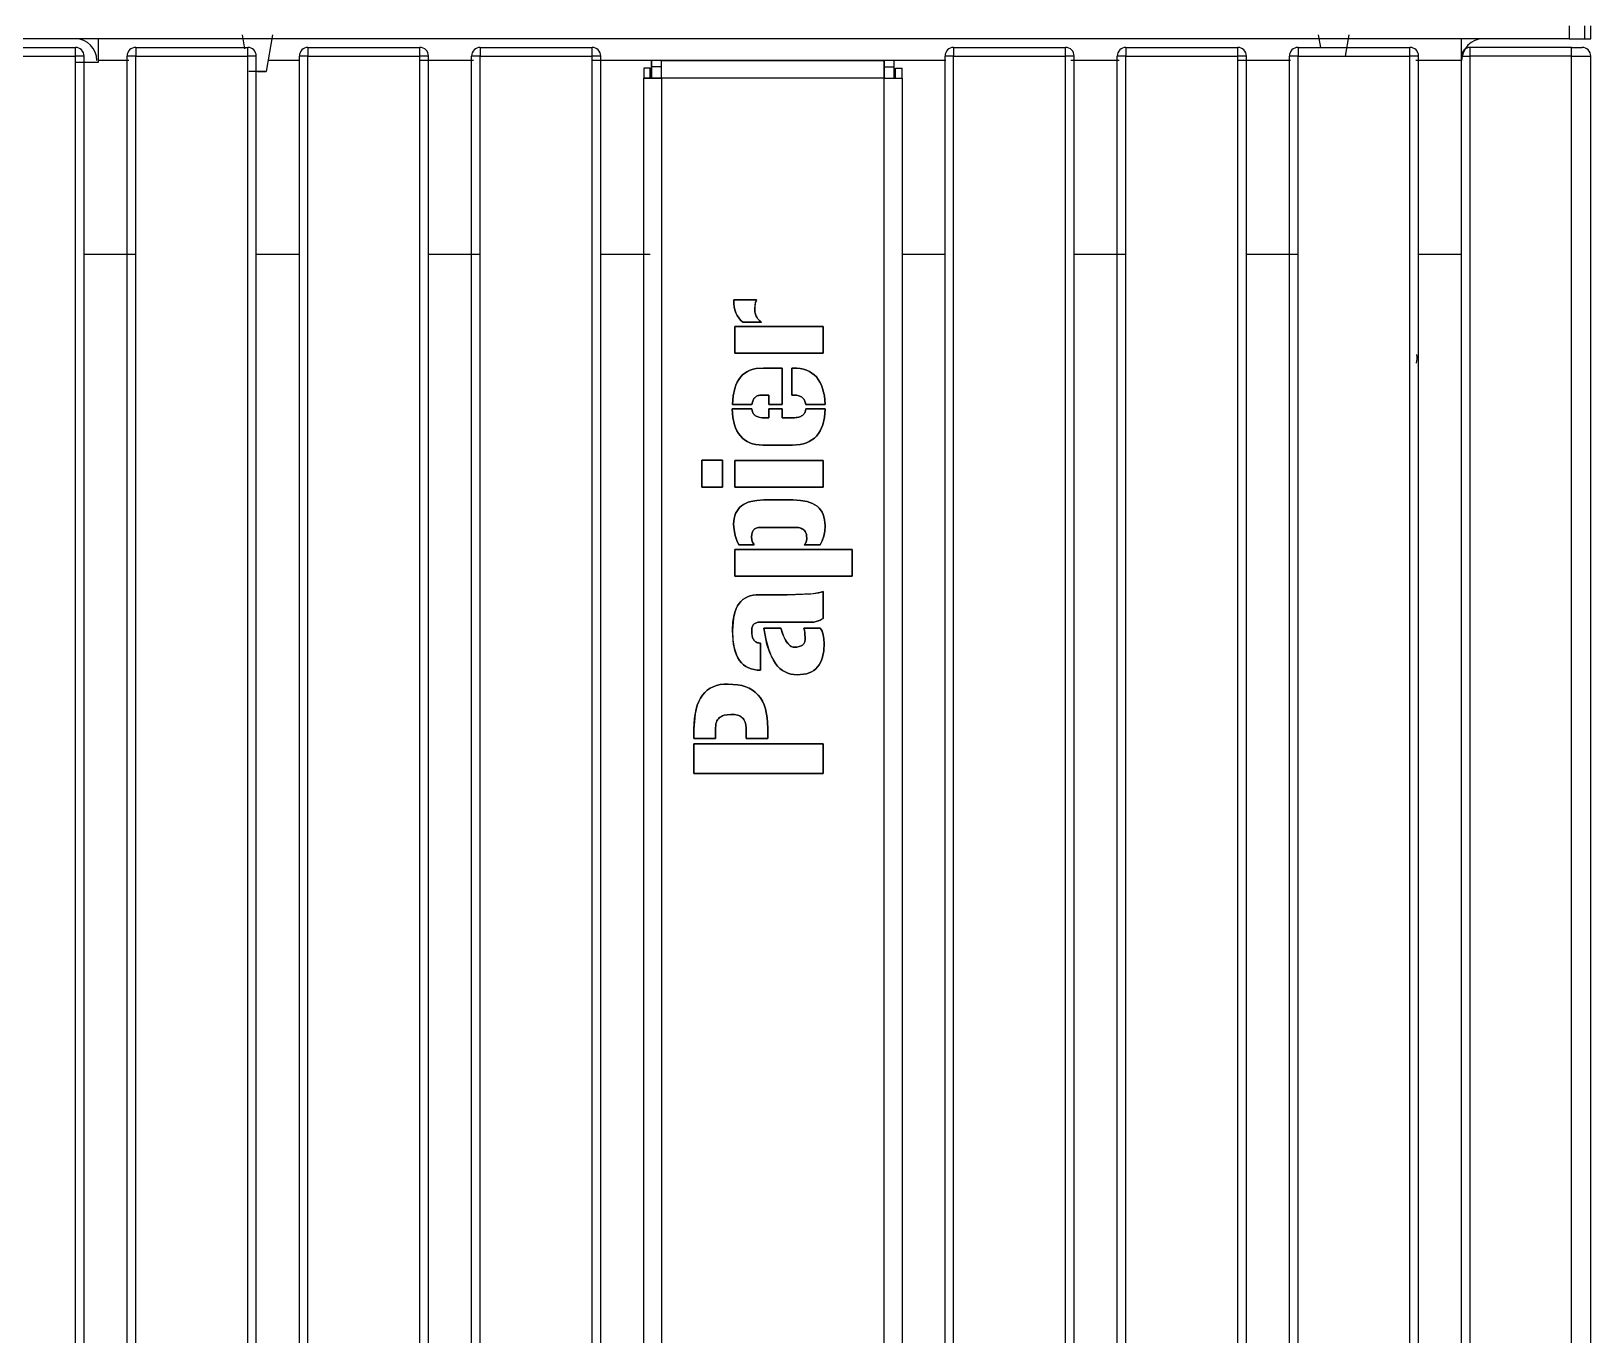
# Model space of a CAD drawing. Header units: millimetres. Extents: x 10366 to 18128, y 24546 to 29685.
# Drawn here: x 12847.2 to 13209.5, y 28149.9 to 28452.7 of the extents above; entities that cross this region are included whole.
import ezdxf

# ---------------------------------------------------------------- set-up
doc = ezdxf.new("R2010")
doc.units = ezdxf.units.MM
doc.header["$LTSCALE"] = 3
doc.layers.add('DomyÅ›lny', color=7, linetype='Continuous')

msp = doc.modelspace()

# ---------------------------------------------------------------- linework, layer by layer
at = {"layer": 'DomyÅ›lny'}
for p, q in [((13204.49, 28453.94), (13204.49, 28450.94)), ((13208.03, 28453.94), (13208.03, 28450.94)), ((13209.49, 28450.94), (13209.49, 28453.94)), ((13204.49, 28450.94), (12134.49, 28450.94)), ((12896.83, 28448.65), (12896.26, 28451.84)), ((12903.26, 28451.84), (12901.76, 28443.34)), ((13146.78, 28448.94), (13146.26, 28451.84)), ((13153.26, 28451.84), (13152.4, 28446.94)), ((12831.5, 28448.94), (12857.5, 28448.94)), ((12831.5, 28446.94), (12857.5, 28446.94)), ((12857.5, 27740.94), (12857.5, 28446.94)), ((12859.5, 27740.94), (12859.5, 28446.94)), ((12869.5, 27740.94), (12869.5, 28446.94)), ((12871.5, 28448.94), (12897.5, 28448.94)), ((12871.5, 27740.94), (12871.5, 28446.94)), ((12871.5, 28446.94), (12897.5, 28446.94)), ((12897.5, 27740.94), (12897.5, 28446.94)), ((12899.5, 27740.94), (12899.5, 28446.94)), ((12909.5, 27740.94), (12909.5, 28446.94)), ((12911.5, 28448.94), (12937.5, 28448.94)), ((12911.5, 27740.94), (12911.5, 28446.94)), ((12911.5, 28446.94), (12937.5, 28446.94)), ((12937.5, 27740.94), (12937.5, 28446.94)), ((12939.5, 27740.94), (12939.5, 28446.94)), ((12949.5, 27740.94), (12949.5, 28446.94)), ((12951.5, 28448.94), (12977.5, 28448.94)), ((12951.5, 27740.94), (12951.5, 28446.94)), ((12951.5, 28446.94), (12977.5, 28446.94)), ((12977.5, 27740.94), (12977.5, 28446.94)), ((12979.5, 27740.94), (12979.5, 28446.94)), ((13059.48, 27740.94), (13059.48, 28446.94)), ((13061.48, 28448.94), (13087.48, 28448.94)), ((13061.48, 27740.94), (13061.48, 28446.94)), ((13061.48, 28446.94), (13087.48, 28446.94)), ((13087.48, 27740.94), (13087.48, 28446.94)), ((13089.48, 27740.94), (13089.48, 28446.94)), ((13099.48, 27740.94), (13099.48, 28446.94)), ((13101.48, 28448.94), (13127.48, 28448.94)), ((13101.48, 27740.94), (13101.48, 28446.94)), ((13101.48, 28446.94), (13127.48, 28446.94)), ((13127.48, 27740.94), (13127.48, 28446.94)), ((13129.48, 27740.94), (13129.48, 28446.94)), ((13139.48, 27740.94), (13139.48, 28446.94)), ((13141.48, 28448.94), (13167.48, 28448.94)), ((13141.48, 27740.94), (13141.48, 28446.94)), ((13141.48, 28446.94), (13167.48, 28446.94)), ((13167.48, 27740.94), (13167.48, 28446.94)), ((13169.48, 27740.94), (13169.48, 28446.94)), ((13179.48, 27740.94), (13179.48, 28446.94)), ((13204.99, 28448.94), (13181.48, 28448.94)), ((13204.99, 28446.94), (13181.48, 28446.94)), ((13181.48, 27740.94), (13181.48, 28446.94)), ((13204.99, 27740.94), (13204.99, 28446.94)), ((13209.48, 27740.94), (13209.48, 28446.94)), ((12862.74, 28445.44), (12857.5, 28445.44)), ((12869.86, 28445.92), (12862.74, 28445.92)), ((12862.74, 28445.92), (12862.74, 28445.44)), ((12909.65, 28445.92), (12902.22, 28445.92)), ((12949.96, 28445.92), (12937.5, 28445.92)), ((13059.65, 28445.92), (12977.5, 28445.92)), ((12989.49, 28444.09), (12989.49, 28441.81)), ((12990.99, 28444.09), (12989.49, 28444.09)), ((12990.99, 28441.81), (12990.99, 28444.09)), ((12991.34, 28444.44), (12991.34, 28445.94)), ((12993.62, 28445.94), (12991.34, 28445.94)), ((12993.62, 28444.44), (12991.34, 28444.44)), ((12993.62, 28444.44), (12993.62, 28445.94)), ((12993.62, 28445.94), (13045.36, 28445.94)), ((13045.36, 28444.44), (13045.36, 28445.94)), ((13047.64, 28445.94), (13045.36, 28445.94)), ((13045.36, 28444.44), (13047.64, 28444.44)), ((13047.64, 28444.44), (13047.64, 28445.94)), ((13047.99, 28444.09), (13049.49, 28444.09)), ((13047.99, 28441.81), (13047.99, 28444.09)), ((13049.49, 28441.81), (13049.49, 28444.09)), ((13099.95, 28445.92), (13088.73, 28445.92)), ((13139.75, 28445.92), (13127.48, 28445.92)), ((13179.49, 28445.92), (13168.83, 28445.92)), ((12990.99, 28441.81), (12989.49, 28441.81)), ((12989.49, 27745.07), (12989.49, 28441.81)), ((12993.62, 28441.81), (12993.62, 27745.07)), ((13045.36, 28441.81), (12993.62, 28441.81)), ((13045.36, 27745.07), (13045.36, 28441.81)), ((13047.99, 28441.81), (13049.49, 28441.81)), ((13049.49, 28441.81), (13049.49, 27745.07)), ((12993.62, 28402.94), (12993.62, 28162.89)), ((12993.62, 28402.94), (12993.62, 28162.89)), ((13045.36, 28162.89), (13045.36, 28402.94)), ((13045.36, 28162.89), (13045.36, 28402.94)), ((12859.5, 28400.94), (12871.5, 28400.94)), ((12899.5, 28400.94), (12909.5, 28400.94)), ((12939.5, 28400.94), (12951.5, 28400.94)), ((12979.5, 28400.94), (12990.99, 28400.94)), ((13049.49, 28400.94), (13059.48, 28400.94)), ((13089.48, 28400.94), (13101.48, 28400.94)), ((13129.48, 28400.94), (13141.48, 28400.94)), ((13169.48, 28400.94), (13179.49, 28400.94)), ((13010.42, 28390.31), (13015.66, 28390.31)), ((13015.66, 28390.31), (13010.42, 28390.31)), ((13016.84, 28385.12), (13012.53, 28385.12)), ((13012.53, 28385.12), (13016.84, 28385.12)), ((13010.67, 28377.9), (13010.67, 28384.14)), ((13010.67, 28384.14), (13031.14, 28384.14)), ((13031.14, 28384.14), (13010.67, 28384.14)), ((13010.67, 28384.14), (13010.67, 28377.9)), ((13031.14, 28384.14), (13031.14, 28377.9)), ((13031.14, 28377.9), (13031.14, 28384.14)), ((13031.14, 28377.9), (13010.67, 28377.9)), ((13010.67, 28377.9), (13031.14, 28377.9)), ((13017.29, 28374.48), (13021.63, 28374.48)), ((13021.63, 28374.48), (13017.29, 28374.48)), ((13021.63, 28374.48), (13021.63, 28366.03)), ((13021.63, 28366.03), (13021.63, 28374.48)), ((13023.89, 28368.19), (13023.89, 28374.48)), ((13023.89, 28374.48), (13024.17, 28374.48)), ((13024.17, 28374.48), (13023.89, 28374.48)), ((13023.89, 28374.48), (13023.89, 28368.19)), ((13018.57, 28368.19), (13016.99, 28368.19)), ((13016.99, 28368.19), (13018.57, 28368.19)), ((13018.57, 28366.03), (13018.57, 28368.19)), ((13018.57, 28368.19), (13018.57, 28366.03)), ((13024.47, 28368.19), (13023.89, 28368.19)), ((13023.89, 28368.19), (13024.47, 28368.19)), ((13010.07, 28364.98), (13014.61, 28364.98)), ((13014.61, 28364.98), (13010.07, 28364.98)), ((13014.63, 28366.03), (13010.09, 28366.03)), ((13010.09, 28366.03), (13014.63, 28366.03)), ((13016.99, 28362.95), (13018.57, 28362.95)), ((13018.57, 28362.95), (13016.99, 28362.95)), ((13021.63, 28366.03), (13018.57, 28366.03)), ((13018.57, 28366.03), (13021.63, 28366.03)), ((13018.57, 28362.95), (13018.57, 28364.98)), ((13018.57, 28364.98), (13021.63, 28364.98)), ((13021.63, 28364.98), (13018.57, 28364.98)), ((13018.57, 28364.98), (13018.57, 28362.95)), ((13021.63, 28364.98), (13021.63, 28362.95)), ((13021.63, 28362.95), (13021.63, 28364.98)), ((13021.63, 28362.95), (13024.49, 28362.95)), ((13024.49, 28362.95), (13021.63, 28362.95)), ((13031.64, 28366.03), (13027.13, 28366.03)), ((13027.13, 28366.03), (13031.64, 28366.03)), ((13027.18, 28364.98), (13031.64, 28364.98)), ((13031.64, 28364.98), (13027.18, 28364.98)), ((13024.09, 28356.57), (13017.14, 28356.57)), ((13017.14, 28356.57), (13024.09, 28356.57)), ((13002.97, 28346.82), (13002.97, 28353.06)), ((13002.97, 28353.06), (13007.81, 28353.06)), ((13007.81, 28353.06), (13002.97, 28353.06)), ((13002.97, 28353.06), (13002.97, 28346.82)), ((13007.81, 28353.06), (13007.81, 28346.82)), ((13007.81, 28346.82), (13007.81, 28353.06)), ((13010.65, 28346.82), (13010.65, 28353.01)), ((13010.65, 28353.01), (13031.14, 28353.01)), ((13031.14, 28353.01), (13010.65, 28353.01)), ((13010.65, 28353.01), (13010.65, 28346.82)), ((13031.14, 28353.01), (13031.14, 28346.82)), ((13031.14, 28346.82), (13031.14, 28353.01)), ((13007.81, 28346.82), (13002.97, 28346.82)), ((13002.97, 28346.82), (13007.81, 28346.82)), ((13031.14, 28346.82), (13010.65, 28346.82)), ((13010.65, 28346.82), (13031.14, 28346.82)), ((13017.39, 28343.83), (13024.14, 28343.83)), ((13024.14, 28343.83), (13017.39, 28343.83)), ((13024.52, 28337.46), (13016.52, 28337.46)), ((13016.52, 28337.46), (13024.52, 28337.46)), ((13010.65, 28326.1), (13010.65, 28332.34)), ((13010.65, 28332.34), (13037.91, 28332.34)), ((13037.91, 28332.34), (13010.65, 28332.34)), ((13010.65, 28332.34), (13010.65, 28326.1)), ((13015.16, 28333.4), (13011.62, 28333.4)), ((13011.62, 28333.4), (13015.16, 28333.4)), ((13030.46, 28333.4), (13026.8, 28333.4)), ((13026.8, 28333.4), (13030.46, 28333.4)), ((13037.91, 28332.34), (13037.91, 28326.1)), ((13037.91, 28326.1), (13037.91, 28332.34)), ((13037.91, 28326.1), (13010.65, 28326.1)), ((13010.65, 28326.1), (13037.91, 28326.1)), ((13016.34, 28321.81), (13022.79, 28321.81)), ((13022.79, 28321.81), (13016.34, 28321.81)), ((13031.14, 28322.61), (13031.14, 28316.34)), ((13031.14, 28316.34), (13031.14, 28322.61)), ((13028.23, 28315.44), (13016.57, 28315.44)), ((13016.57, 28315.44), (13028.23, 28315.44)), ((13017.42, 28314.08), (13021.38, 28314.08)), ((13021.38, 28314.08), (13017.42, 28314.08)), ((13026.67, 28314.08), (13030.51, 28314.08)), ((13030.51, 28314.08), (13026.67, 28314.08)), ((13016.64, 28310.55), (13016.64, 28304.3)), ((13016.64, 28304.3), (13016.64, 28310.55)), ((13001.14, 28288.47), (13001.14, 28290.6)), ((13001.14, 28290.6), (13001.14, 28288.47)), ((13006.16, 28290.78), (13006.16, 28288.47)), ((13006.16, 28288.47), (13006.16, 28290.78)), ((13013.3, 28288.47), (13013.3, 28290.83)), ((13013.3, 28290.83), (13013.3, 28288.47)), ((13018.32, 28290.81), (13018.32, 28288.47)), ((13018.32, 28288.47), (13018.32, 28290.81)), ((13006.16, 28288.47), (13001.14, 28288.47)), ((13001.14, 28288.47), (13006.16, 28288.47)), ((13001.14, 28280.32), (13001.14, 28287.19)), ((13001.14, 28287.19), (13031.14, 28287.19)), ((13031.14, 28287.19), (13001.14, 28287.19)), ((13001.14, 28287.19), (13001.14, 28280.32)), ((13018.32, 28288.47), (13013.3, 28288.47)), ((13013.3, 28288.47), (13018.32, 28288.47)), ((13031.14, 28287.19), (13031.14, 28280.32)), ((13031.14, 28280.32), (13031.14, 28287.19)), ((13031.14, 28280.32), (13001.14, 28280.32)), ((13001.14, 28280.32), (13031.14, 28280.32))]:
    msp.add_line(p, q, dxfattribs=at)
for points in [[(12862.74, 28450.94, 0), (12862.74, 28450.94, 0), (12862.74, 28450.94, 0), (12862.74, 28450.94, 0), (12862.74, 28450.94, 0), (12862.74, 28450.94, 0), (12862.74, 28450.94, 0), (12862.74, 28450.94, 0), (12862.74, 28450.94, 0), (12862.74, 28450.94, 0), (12862.74, 28450.94, 0), (12862.74, 28450.94, 0), (12862.74, 28450.94, 0), (12862.74, 28450.93, 0), (12862.74, 28450.9, 0), (12862.74, 28450.79, 0), (12862.74, 28450.32, 0), (12862.74, 28445.92, 0)], [(13179.49, 28445.92, 0), (13179.49, 28450.94, 0)], [(13204.49, 28450.94, 0), (13208.03, 28450.94, 0)], [(13208.03, 28450.94, 0), (13209.14, 28450.94, 0), (13209.41, 28450.94, 0), (13209.47, 28450.94, 0), (13209.49, 28450.94, 0), (13209.49, 28450.94, 0), (13209.49, 28450.94, 0), (13209.49, 28450.94, 0), (13209.49, 28450.94, 0), (13209.49, 28450.94, 0), (13209.49, 28450.94, 0), (13209.49, 28450.94, 0), (13209.49, 28450.94, 0), (13209.49, 28450.94, 0), (13209.49, 28450.94, 0), (13209.49, 28450.94, 0), (13209.49, 28450.94, 0), (13209.49, 28450.94, 0)], [(12857.5, 28446.94, 0), (12857.5, 28448.94, 0)], [(12859.5, 28446.94, 0), (12859.5, 28446.94, 0), (12859.5, 28446.94, 0), (12859.5, 28446.94, 0), (12859.5, 28446.94, 0), (12859.5, 28446.94, 0), (12859.5, 28446.94, 0), (12859.5, 28446.94, 0), (12859.5, 28446.94, 0), (12859.5, 28446.94, 0), (12859.5, 28446.94, 0), (12859.5, 28446.94, 0), (12859.5, 28446.94, 0), (12859.5, 28446.94, 0), (12859.49, 28446.94, 0), (12859.44, 28446.94, 0), (12859.26, 28446.94, 0), (12857.5, 28446.94, 0)], [(12871.5, 28446.94, 0), (12869.5, 28446.94, 0)], [(12871.5, 28448.94, 0), (12871.5, 28448.94, 0), (12871.5, 28448.94, 0), (12871.5, 28448.94, 0), (12871.5, 28448.94, 0), (12871.5, 28448.94, 0), (12871.5, 28448.94, 0), (12871.5, 28448.94, 0), (12871.5, 28448.94, 0), (12871.5, 28448.94, 0), (12871.5, 28448.94, 0), (12871.5, 28448.94, 0), (12871.5, 28448.94, 0), (12871.5, 28448.94, 0), (12871.5, 28448.92, 0), (12871.5, 28448.88, 0), (12871.5, 28448.69, 0), (12871.5, 28446.94, 0)], [(12897.5, 28446.94, 0), (12897.5, 28448.94, 0)], [(12899.5, 28446.94, 0), (12899.5, 28446.94, 0), (12899.5, 28446.94, 0), (12899.5, 28446.94, 0), (12899.5, 28446.94, 0), (12899.5, 28446.94, 0), (12899.5, 28446.94, 0), (12899.5, 28446.94, 0), (12899.5, 28446.94, 0), (12899.5, 28446.94, 0), (12899.5, 28446.94, 0), (12899.5, 28446.94, 0), (12899.5, 28446.94, 0), (12899.5, 28446.94, 0), (12899.49, 28446.94, 0), (12899.44, 28446.94, 0), (12899.26, 28446.94, 0), (12897.5, 28446.94, 0)], [(12911.5, 28446.94, 0), (12909.5, 28446.94, 0)], [(12911.5, 28448.94, 0), (12911.5, 28448.94, 0), (12911.5, 28448.94, 0), (12911.5, 28448.94, 0), (12911.5, 28448.94, 0), (12911.5, 28448.94, 0), (12911.5, 28448.94, 0), (12911.5, 28448.94, 0), (12911.5, 28448.94, 0), (12911.5, 28448.94, 0), (12911.5, 28448.94, 0), (12911.5, 28448.94, 0), (12911.5, 28448.94, 0), (12911.5, 28448.94, 0), (12911.5, 28448.92, 0), (12911.5, 28448.88, 0), (12911.5, 28448.69, 0), (12911.5, 28446.94, 0)], [(12937.5, 28446.94, 0), (12937.5, 28448.94, 0)], [(12939.5, 28446.94, 0), (12939.5, 28446.94, 0), (12939.5, 28446.94, 0), (12939.5, 28446.94, 0), (12939.5, 28446.94, 0), (12939.5, 28446.94, 0), (12939.5, 28446.94, 0), (12939.5, 28446.94, 0), (12939.5, 28446.94, 0), (12939.5, 28446.94, 0), (12939.5, 28446.94, 0), (12939.5, 28446.94, 0), (12939.5, 28446.94, 0), (12939.5, 28446.94, 0), (12939.49, 28446.94, 0), (12939.44, 28446.94, 0), (12939.26, 28446.94, 0), (12937.5, 28446.94, 0)], [(12951.5, 28446.94, 0), (12949.5, 28446.94, 0)], [(12951.5, 28448.94, 0), (12951.5, 28448.94, 0), (12951.5, 28448.94, 0), (12951.5, 28448.94, 0), (12951.5, 28448.94, 0), (12951.5, 28448.94, 0), (12951.5, 28448.94, 0), (12951.5, 28448.94, 0), (12951.5, 28448.94, 0), (12951.5, 28448.94, 0), (12951.5, 28448.94, 0), (12951.5, 28448.94, 0), (12951.5, 28448.94, 0), (12951.5, 28448.94, 0), (12951.5, 28448.92, 0), (12951.5, 28448.88, 0), (12951.5, 28448.69, 0), (12951.5, 28446.94, 0)], [(12977.5, 28446.94, 0), (12977.5, 28448.94, 0)], [(12979.5, 28446.94, 0), (12979.5, 28446.94, 0), (12979.5, 28446.94, 0), (12979.5, 28446.94, 0), (12979.5, 28446.94, 0), (12979.5, 28446.94, 0), (12979.5, 28446.94, 0), (12979.5, 28446.94, 0), (12979.5, 28446.94, 0), (12979.5, 28446.94, 0), (12979.5, 28446.94, 0), (12979.5, 28446.94, 0), (12979.5, 28446.94, 0), (12979.5, 28446.94, 0), (12979.49, 28446.94, 0), (12979.44, 28446.94, 0), (12979.26, 28446.94, 0), (12977.5, 28446.94, 0)], [(13061.48, 28446.94, 0), (13059.48, 28446.94, 0)], [(13061.48, 28448.94, 0), (13061.48, 28448.94, 0), (13061.48, 28448.94, 0), (13061.48, 28448.94, 0), (13061.48, 28448.94, 0), (13061.48, 28448.94, 0), (13061.48, 28448.94, 0), (13061.48, 28448.94, 0), (13061.48, 28448.94, 0), (13061.48, 28448.94, 0), (13061.48, 28448.94, 0), (13061.48, 28448.94, 0), (13061.48, 28448.94, 0), (13061.48, 28448.94, 0), (13061.48, 28448.92, 0), (13061.48, 28448.88, 0), (13061.48, 28448.69, 0), (13061.48, 28446.94, 0)], [(13087.48, 28446.94, 0), (13087.48, 28448.94, 0)], [(13089.48, 28446.94, 0), (13089.48, 28446.94, 0), (13089.48, 28446.94, 0), (13089.48, 28446.94, 0), (13089.48, 28446.94, 0), (13089.48, 28446.94, 0), (13089.48, 28446.94, 0), (13089.48, 28446.94, 0), (13089.48, 28446.94, 0), (13089.48, 28446.94, 0), (13089.48, 28446.94, 0), (13089.48, 28446.94, 0), (13089.48, 28446.94, 0), (13089.48, 28446.94, 0), (13089.46, 28446.94, 0), (13089.42, 28446.94, 0), (13089.23, 28446.94, 0), (13087.48, 28446.94, 0)], [(13101.48, 28446.94, 0), (13099.48, 28446.94, 0)], [(13101.48, 28448.94, 0), (13101.48, 28448.94, 0), (13101.48, 28448.94, 0), (13101.48, 28448.94, 0), (13101.48, 28448.94, 0), (13101.48, 28448.94, 0), (13101.48, 28448.94, 0), (13101.48, 28448.94, 0), (13101.48, 28448.94, 0), (13101.48, 28448.94, 0), (13101.48, 28448.94, 0), (13101.48, 28448.94, 0), (13101.48, 28448.94, 0), (13101.48, 28448.94, 0), (13101.48, 28448.92, 0), (13101.48, 28448.88, 0), (13101.48, 28448.69, 0), (13101.48, 28446.94, 0)], [(13127.48, 28446.94, 0), (13127.48, 28448.94, 0)], [(13129.48, 28446.94, 0), (13129.48, 28446.94, 0), (13129.48, 28446.94, 0), (13129.48, 28446.94, 0), (13129.48, 28446.94, 0), (13129.48, 28446.94, 0), (13129.48, 28446.94, 0), (13129.48, 28446.94, 0), (13129.48, 28446.94, 0), (13129.48, 28446.94, 0), (13129.48, 28446.94, 0), (13129.48, 28446.94, 0), (13129.48, 28446.94, 0), (13129.48, 28446.94, 0), (13129.46, 28446.94, 0), (13129.42, 28446.94, 0), (13129.23, 28446.94, 0), (13127.48, 28446.94, 0)], [(13141.48, 28446.94, 0), (13139.48, 28446.94, 0)], [(13141.48, 28448.94, 0), (13141.48, 28448.94, 0), (13141.48, 28448.94, 0), (13141.48, 28448.94, 0), (13141.48, 28448.94, 0), (13141.48, 28448.94, 0), (13141.48, 28448.94, 0), (13141.48, 28448.94, 0), (13141.48, 28448.94, 0), (13141.48, 28448.94, 0), (13141.48, 28448.94, 0), (13141.48, 28448.94, 0), (13141.48, 28448.94, 0), (13141.48, 28448.94, 0), (13141.48, 28448.92, 0), (13141.48, 28448.88, 0), (13141.48, 28448.69, 0), (13141.48, 28446.94, 0)], [(13167.48, 28446.94, 0), (13167.48, 28448.94, 0)], [(13169.48, 28446.94, 0), (13169.48, 28446.94, 0), (13169.48, 28446.94, 0), (13169.48, 28446.94, 0), (13169.48, 28446.94, 0), (13169.48, 28446.94, 0), (13169.48, 28446.94, 0), (13169.48, 28446.94, 0), (13169.48, 28446.94, 0), (13169.48, 28446.94, 0), (13169.48, 28446.94, 0), (13169.48, 28446.94, 0), (13169.48, 28446.94, 0), (13169.48, 28446.94, 0), (13169.46, 28446.94, 0), (13169.42, 28446.94, 0), (13169.23, 28446.94, 0), (13167.48, 28446.94, 0)], [(13179.48, 28446.94, 0), (13179.48, 28446.94, 0), (13179.48, 28446.94, 0), (13179.48, 28446.94, 0), (13179.48, 28446.94, 0), (13179.48, 28446.94, 0), (13179.48, 28446.94, 0), (13179.48, 28446.94, 0), (13179.48, 28446.94, 0), (13179.48, 28446.94, 0), (13179.48, 28446.94, 0), (13179.48, 28446.94, 0), (13179.48, 28446.94, 0), (13179.49, 28446.94, 0), (13179.54, 28446.94, 0), (13179.73, 28446.94, 0), (13181.48, 28446.94, 0)], [(13181.48, 28446.94, 0), (13181.48, 28448.94, 0)], [(13204.99, 28448.94, 0), (13206.75, 28448.94, 0), (13207.3, 28448.94, 0), (13207.44, 28448.94, 0), (13207.47, 28448.94, 0), (13207.48, 28448.94, 0), (13207.48, 28448.94, 0), (13207.48, 28448.94, 0), (13207.48, 28448.94, 0), (13207.48, 28448.94, 0), (13207.48, 28448.94, 0), (13207.48, 28448.94, 0), (13207.48, 28448.94, 0), (13207.48, 28448.94, 0), (13207.48, 28448.94, 0), (13207.48, 28448.94, 0), (13207.48, 28448.94, 0), (13207.48, 28448.94, 0), (13207.48, 28448.94, 0)], [(13204.99, 28446.94, 0), (13204.99, 28448.94, 0)], [(13204.99, 28446.94, 0), (13208.16, 28446.94, 0), (13209.16, 28446.94, 0), (13209.4, 28446.94, 0), (13209.46, 28446.94, 0), (13209.47, 28446.94, 0), (13209.48, 28446.94, 0), (13209.48, 28446.94, 0), (13209.48, 28446.94, 0), (13209.48, 28446.94, 0), (13209.48, 28446.94, 0), (13209.48, 28446.94, 0), (13209.48, 28446.94, 0), (13209.48, 28446.94, 0), (13209.48, 28446.94, 0), (13209.48, 28446.94, 0), (13209.48, 28446.94, 0), (13209.48, 28446.94, 0), (13209.48, 28446.94, 0)], [(12899.76, 28443.34, 0), (12901.62, 28443.34, 0), (12901.76, 28443.34, 0), (12901.76, 28443.34, 0), (12901.76, 28443.34, 0), (12901.76, 28443.34, 0), (12901.76, 28443.34, 0), (12901.76, 28443.34, 0), (12901.76, 28443.34, 0), (12901.76, 28443.34, 0), (12901.76, 28443.34, 0), (12901.76, 28443.34, 0), (12901.76, 28443.34, 0), (12901.76, 28443.34, 0), (12901.76, 28443.34, 0), (12901.76, 28443.34, 0), (12901.76, 28443.34, 0), (12901.76, 28443.34, 0), (12901.76, 28443.34, 0), (12901.76, 28443.34, 0), (12901.76, 28443.34, 0), (12901.73, 28443.34, 0), (12901.63, 28443.34, 0), (12900.54, 28443.34, 0), (12899.09, 28443.34, 0), (12898.11, 28443.34, 0), (12897.85, 28443.34, 0), (12897.78, 28443.34, 0), (12897.77, 28443.34, 0), (12897.76, 28443.34, 0), (12897.76, 28443.34, 0), (12897.76, 28443.34, 0), (12897.76, 28443.34, 0), (12897.76, 28443.34, 0), (12897.76, 28443.34, 0), (12897.76, 28443.34, 0), (12897.76, 28443.34, 0), (12897.76, 28443.34, 0), (12897.76, 28443.34, 0), (12897.76, 28443.34, 0), (12897.76, 28443.34, 0)], [(12991.34, 28445.94, 0), (12991.34, 28445.94, 0), (12991.34, 28445.94, 0), (12991.34, 28445.94, 0), (12991.34, 28445.94, 0), (12991.34, 28445.94, 0), (12991.34, 28445.94, 0), (12991.34, 28445.94, 0), (12991.34, 28445.94, 0), (12991.34, 28445.94, 0), (12991.34, 28445.94, 0), (12991.34, 28445.94, 0), (12991.34, 28445.94, 0), (12991.34, 28445.93, 0), (12991.34, 28445.91, 0), (12991.34, 28445.82, 0), (12991.34, 28445.43, 0), (12991.34, 28441.81, 0)], [(12991.34, 28441.81, 0), (12991.34, 28444.44, 0)], [(12993.62, 28441.81, 0), (12993.62, 28445.94, 0)], [(12993.62, 28441.81, 0), (12993.62, 28444.44, 0)], [(13045.36, 28445.94, 0), (13045.36, 28445.94, 0), (13045.36, 28445.94, 0), (13045.36, 28445.94, 0), (13045.36, 28445.94, 0), (13045.36, 28445.94, 0), (13045.36, 28445.94, 0), (13045.36, 28445.94, 0), (13045.36, 28445.94, 0), (13045.36, 28445.94, 0), (13045.36, 28445.94, 0), (13045.36, 28445.94, 0), (13045.36, 28445.94, 0), (13045.36, 28445.93, 0), (13045.36, 28445.91, 0), (13045.36, 28445.8, 0), (13045.36, 28444.77, 0), (13045.36, 28441.81, 0)], [(13045.36, 28441.81, 0), (13045.36, 28444.44, 0)], [(13047.64, 28441.81, 0), (13047.64, 28445.94, 0)], [(13047.64, 28441.81, 0), (13047.64, 28444.44, 0)], [(12989.49, 28441.81, 0), (12989.49, 28441.81, 0), (12989.49, 28441.81, 0), (12989.49, 28441.81, 0), (12989.49, 28441.81, 0), (12989.49, 28441.81, 0), (12989.49, 28441.81, 0), (12989.49, 28441.81, 0), (12989.49, 28441.81, 0), (12989.49, 28441.81, 0), (12989.49, 28441.81, 0), (12989.49, 28441.81, 0), (12989.5, 28441.81, 0), (12989.52, 28441.81, 0), (12989.61, 28441.81, 0), (12990, 28441.81, 0), (12993.62, 28441.81, 0)], [(12993.62, 28441.81, 0), (12990.99, 28441.81, 0)], [(13045.36, 28441.81, 0), (13049.49, 28441.81, 0)], [(13045.36, 28441.81, 0), (13047.99, 28441.81, 0)], [(13012.53, 28385.12, 0), (13012, 28385.58, 0), (13011.55, 28386.1, 0), (13011.17, 28386.67, 0), (13010.87, 28387.3, 0), (13010.65, 28387.97, 0), (13010.5, 28388.7, 0), (13010.42, 28389.48, 0), (13010.42, 28390.31, 0)], [(13010.42, 28390.31, 0), (13010.42, 28389.48, 0), (13010.5, 28388.7, 0), (13010.65, 28387.97, 0), (13010.87, 28387.3, 0), (13011.17, 28386.67, 0), (13011.55, 28386.1, 0), (13012, 28385.58, 0), (13012.53, 28385.12, 0)], [(13016.84, 28385.12, 0), (13016.58, 28385.31, 0), (13016.35, 28385.52, 0), (13016.13, 28385.75, 0), (13015.94, 28386, 0), (13015.78, 28386.27, 0), (13015.63, 28386.56, 0), (13015.41, 28387.2, 0), (13015.34, 28387.55, 0), (13015.28, 28388.27, 0), (13015.35, 28389.05, 0), (13015.47, 28389.67, 0), (13015.66, 28390.31, 0)], [(13015.66, 28390.31, 0), (13015.42, 28389.46, 0), (13015.3, 28388.66, 0), (13015.3, 28387.9, 0), (13015.34, 28387.55, 0), (13015.41, 28387.2, 0), (13015.63, 28386.56, 0), (13015.78, 28386.27, 0), (13015.94, 28386, 0), (13016.13, 28385.75, 0), (13016.35, 28385.52, 0), (13016.58, 28385.31, 0), (13016.84, 28385.12, 0)], [(13010.09, 28366.03, 0), (13010.25, 28368.02, 0), (13010.62, 28369.74, 0), (13010.88, 28370.5, 0), (13011.2, 28371.19, 0), (13011.57, 28371.82, 0), (13011.99, 28372.38, 0), (13012.47, 28372.88, 0), (13013, 28373.31, 0), (13013.58, 28373.67, 0), (13014.22, 28373.97, 0), (13014.91, 28374.19, 0), (13015.65, 28374.36, 0), (13016.44, 28374.45, 0), (13017.29, 28374.48, 0)], [(13017.29, 28374.48, 0), (13015.65, 28374.36, 0), (13014.91, 28374.19, 0), (13014.22, 28373.97, 0), (13013.58, 28373.67, 0), (13013, 28373.31, 0), (13012.47, 28372.88, 0), (13011.99, 28372.38, 0), (13011.57, 28371.82, 0), (13011.2, 28371.19, 0), (13010.88, 28370.5, 0), (13010.62, 28369.74, 0), (13010.25, 28368.02, 0), (13010.09, 28366.03, 0)], [(13024.17, 28374.48, 0), (13025.85, 28374.36, 0), (13026.61, 28374.2, 0), (13027.31, 28373.97, 0), (13027.97, 28373.68, 0), (13028.57, 28373.32, 0), (13029.12, 28372.89, 0), (13029.61, 28372.4, 0), (13030.05, 28371.83, 0), (13030.44, 28371.21, 0), (13030.77, 28370.51, 0), (13031.05, 28369.75, 0), (13031.45, 28368.02, 0), (13031.64, 28366.03, 0)], [(13031.64, 28366.03, 0), (13031.45, 28368.02, 0), (13031.05, 28369.75, 0), (13030.77, 28370.51, 0), (13030.44, 28371.21, 0), (13030.05, 28371.83, 0), (13029.61, 28372.4, 0), (13029.12, 28372.89, 0), (13028.57, 28373.32, 0), (13027.97, 28373.68, 0), (13027.31, 28373.97, 0), (13026.61, 28374.2, 0), (13025.85, 28374.36, 0), (13025.03, 28374.46, 0), (13024.17, 28374.48, 0)], [(13016.99, 28368.19, 0), (13016.49, 28368.17, 0), (13016.27, 28368.13, 0), (13016.05, 28368.07, 0), (13015.86, 28368, 0), (13015.67, 28367.91, 0), (13015.5, 28367.8, 0), (13015.35, 28367.67, 0), (13015.21, 28367.53, 0), (13015.08, 28367.37, 0), (13014.97, 28367.19, 0), (13014.88, 28366.99, 0), (13014.73, 28366.55, 0), (13014.63, 28366.03, 0)], [(13014.63, 28366.03, 0), (13014.73, 28366.55, 0), (13014.88, 28366.99, 0), (13014.97, 28367.19, 0), (13015.08, 28367.37, 0), (13015.21, 28367.53, 0), (13015.35, 28367.67, 0), (13015.5, 28367.8, 0), (13015.67, 28367.91, 0), (13015.86, 28368, 0), (13016.05, 28368.07, 0), (13016.27, 28368.13, 0), (13016.49, 28368.17, 0), (13016.99, 28368.19, 0)], [(13027.13, 28366.03, 0), (13027.01, 28366.54, 0), (13026.93, 28366.76, 0), (13026.84, 28366.97, 0), (13026.73, 28367.17, 0), (13026.6, 28367.35, 0), (13026.46, 28367.51, 0), (13026.3, 28367.65, 0), (13026.12, 28367.78, 0), (13025.93, 28367.88, 0), (13025.73, 28367.98, 0), (13025.51, 28368.05, 0), (13025.02, 28368.15, 0), (13024.47, 28368.19, 0)], [(13024.47, 28368.19, 0), (13025.02, 28368.15, 0), (13025.51, 28368.05, 0), (13025.73, 28367.98, 0), (13025.93, 28367.88, 0), (13026.12, 28367.78, 0), (13026.3, 28367.65, 0), (13026.46, 28367.51, 0), (13026.6, 28367.35, 0), (13026.73, 28367.17, 0), (13026.84, 28366.97, 0), (13026.93, 28366.76, 0), (13027.01, 28366.54, 0), (13027.13, 28366.03, 0)], [(13017.14, 28356.57, 0), (13015.53, 28356.72, 0), (13014.8, 28356.89, 0), (13014.12, 28357.12, 0), (13013.5, 28357.42, 0), (13012.93, 28357.78, 0), (13012.41, 28358.21, 0), (13011.94, 28358.7, 0), (13011.52, 28359.26, 0), (13011.16, 28359.88, 0), (13010.85, 28360.57, 0), (13010.59, 28361.32, 0), (13010.22, 28363.02, 0), (13010.07, 28364.98, 0)], [(13010.07, 28364.98, 0), (13010.22, 28363.02, 0), (13010.59, 28361.32, 0), (13010.85, 28360.57, 0), (13011.16, 28359.88, 0), (13011.52, 28359.26, 0), (13011.94, 28358.7, 0), (13012.41, 28358.21, 0), (13012.93, 28357.78, 0), (13013.5, 28357.42, 0), (13014.12, 28357.12, 0), (13014.8, 28356.89, 0), (13015.53, 28356.72, 0), (13016.31, 28356.61, 0), (13017.14, 28356.57, 0)], [(13014.61, 28364.98, 0), (13014.7, 28364.52, 0), (13014.76, 28364.32, 0), (13014.84, 28364.13, 0), (13014.94, 28363.95, 0), (13015.05, 28363.79, 0), (13015.18, 28363.64, 0), (13015.32, 28363.5, 0), (13015.47, 28363.38, 0), (13015.65, 28363.28, 0), (13015.83, 28363.19, 0), (13016.25, 28363.05, 0), (13016.6, 28362.98, 0), (13016.99, 28362.95, 0)], [(13016.99, 28362.95, 0), (13016.48, 28363, 0), (13016.03, 28363.11, 0), (13015.83, 28363.19, 0), (13015.65, 28363.28, 0), (13015.47, 28363.38, 0), (13015.32, 28363.5, 0), (13015.18, 28363.64, 0), (13015.05, 28363.79, 0), (13014.94, 28363.95, 0), (13014.84, 28364.13, 0), (13014.76, 28364.32, 0), (13014.7, 28364.52, 0), (13014.61, 28364.98, 0)], [(13031.64, 28364.98, 0), (13031.47, 28363.01, 0), (13031.07, 28361.31, 0), (13030.8, 28360.56, 0), (13030.46, 28359.87, 0), (13030.07, 28359.25, 0), (13029.63, 28358.69, 0), (13029.13, 28358.2, 0), (13028.57, 28357.77, 0), (13027.96, 28357.41, 0), (13027.3, 28357.11, 0), (13026.58, 28356.88, 0), (13025.81, 28356.71, 0), (13024.09, 28356.57, 0)], [(13024.09, 28356.57, 0), (13025.81, 28356.71, 0), (13026.58, 28356.88, 0), (13027.3, 28357.11, 0), (13027.96, 28357.41, 0), (13028.57, 28357.77, 0), (13029.13, 28358.2, 0), (13029.63, 28358.69, 0), (13030.07, 28359.25, 0), (13030.46, 28359.87, 0), (13030.8, 28360.56, 0), (13031.07, 28361.31, 0), (13031.47, 28363.01, 0), (13031.64, 28364.98, 0)], [(13024.49, 28362.95, 0), (13025.06, 28362.98, 0), (13025.55, 28363.08, 0), (13025.78, 28363.15, 0), (13025.99, 28363.24, 0), (13026.18, 28363.35, 0), (13026.35, 28363.47, 0), (13026.51, 28363.6, 0), (13026.66, 28363.75, 0), (13026.78, 28363.92, 0), (13026.9, 28364.1, 0), (13026.99, 28364.29, 0), (13027.07, 28364.51, 0), (13027.18, 28364.98, 0)], [(13027.18, 28364.98, 0), (13027.07, 28364.51, 0), (13026.99, 28364.29, 0), (13026.9, 28364.1, 0), (13026.78, 28363.92, 0), (13026.66, 28363.75, 0), (13026.51, 28363.6, 0), (13026.35, 28363.47, 0), (13026.18, 28363.35, 0), (13025.99, 28363.24, 0), (13025.78, 28363.15, 0), (13025.31, 28363.02, 0), (13024.92, 28362.97, 0), (13024.49, 28362.95, 0)], [(13010.37, 28338.21, 0), (13010.5, 28339.54, 0), (13010.65, 28340.13, 0), (13010.85, 28340.68, 0), (13011.1, 28341.19, 0), (13011.4, 28341.65, 0), (13011.76, 28342.07, 0), (13012.18, 28342.44, 0), (13012.64, 28342.77, 0), (13013.16, 28343.05, 0), (13013.73, 28343.29, 0), (13014.36, 28343.49, 0), (13015.77, 28343.75, 0), (13017.39, 28343.83, 0)], [(13017.39, 28343.83, 0), (13015.77, 28343.75, 0), (13014.36, 28343.49, 0), (13013.73, 28343.29, 0), (13013.16, 28343.05, 0), (13012.64, 28342.77, 0), (13012.18, 28342.44, 0), (13011.76, 28342.07, 0), (13011.4, 28341.65, 0), (13011.1, 28341.19, 0), (13010.85, 28340.68, 0), (13010.65, 28340.13, 0), (13010.5, 28339.54, 0), (13010.41, 28338.9, 0), (13010.37, 28338.21, 0)], [(13024.14, 28343.83, 0), (13025.9, 28343.75, 0), (13027.43, 28343.48, 0), (13028.1, 28343.27, 0), (13028.72, 28343.01, 0), (13029.28, 28342.71, 0), (13029.77, 28342.36, 0), (13030.21, 28341.96, 0), (13030.59, 28341.51, 0), (13030.91, 28341.02, 0), (13031.17, 28340.48, 0), (13031.37, 28339.89, 0), (13031.51, 28339.25, 0), (13031.59, 28338.57, 0), (13031.62, 28337.84, 0)], [(13031.62, 28337.84, 0), (13031.59, 28338.57, 0), (13031.51, 28339.25, 0), (13031.37, 28339.89, 0), (13031.17, 28340.48, 0), (13030.91, 28341.02, 0), (13030.59, 28341.51, 0), (13030.21, 28341.96, 0), (13029.77, 28342.36, 0), (13029.28, 28342.71, 0), (13028.72, 28343.01, 0), (13028.1, 28343.27, 0), (13027.43, 28343.48, 0), (13025.9, 28343.75, 0), (13024.14, 28343.83, 0)], [(13011.62, 28333.4, 0), (13011.09, 28334.46, 0), (13010.71, 28335.62, 0), (13010.47, 28336.87, 0), (13010.37, 28338.21, 0)], [(13010.37, 28338.21, 0), (13010.47, 28336.87, 0), (13010.71, 28335.62, 0), (13011.09, 28334.46, 0), (13011.62, 28333.4, 0)], [(13016.52, 28337.46, 0), (13016.05, 28337.42, 0), (13015.84, 28337.37, 0), (13015.65, 28337.31, 0), (13015.47, 28337.23, 0), (13015.31, 28337.13, 0), (13015.17, 28337.02, 0), (13015.04, 28336.89, 0), (13014.92, 28336.75, 0), (13014.82, 28336.58, 0), (13014.74, 28336.41, 0), (13014.67, 28336.21, 0), (13014.62, 28336, 0), (13014.58, 28335.78, 0), (13014.56, 28335.28, 0)], [(13014.56, 28335.28, 0), (13014.58, 28335.78, 0), (13014.67, 28336.21, 0), (13014.74, 28336.41, 0), (13014.82, 28336.58, 0), (13014.92, 28336.75, 0), (13015.04, 28336.89, 0), (13015.17, 28337.02, 0), (13015.31, 28337.13, 0), (13015.47, 28337.23, 0), (13015.65, 28337.31, 0), (13015.84, 28337.37, 0), (13016.05, 28337.42, 0), (13016.52, 28337.46, 0)], [(13027.38, 28334.9, 0), (13027.33, 28335.53, 0), (13027.27, 28335.82, 0), (13027.19, 28336.08, 0), (13027.09, 28336.32, 0), (13026.96, 28336.53, 0), (13026.82, 28336.73, 0), (13026.65, 28336.9, 0), (13026.46, 28337.05, 0), (13026.25, 28337.17, 0), (13026.01, 28337.28, 0), (13025.76, 28337.36, 0), (13025.48, 28337.42, 0), (13025.18, 28337.45, 0), (13024.52, 28337.46, 0)], [(13024.52, 28337.46, 0), (13025.18, 28337.45, 0), (13025.48, 28337.42, 0), (13025.76, 28337.36, 0), (13026.01, 28337.28, 0), (13026.25, 28337.17, 0), (13026.46, 28337.05, 0), (13026.65, 28336.9, 0), (13026.82, 28336.73, 0), (13026.96, 28336.53, 0), (13027.09, 28336.32, 0), (13027.19, 28336.08, 0), (13027.27, 28335.82, 0), (13027.33, 28335.53, 0), (13027.38, 28334.9, 0)], [(13031.62, 28337.84, 0), (13031.55, 28336.57, 0), (13031.34, 28335.41, 0), (13030.98, 28334.35, 0), (13030.46, 28333.4, 0)], [(13030.46, 28333.4, 0), (13030.98, 28334.35, 0), (13031.34, 28335.41, 0), (13031.55, 28336.57, 0), (13031.62, 28337.84, 0)], [(13014.56, 28335.28, 0), (13014.56, 28335.02, 0), (13014.58, 28334.78, 0), (13014.62, 28334.53, 0), (13014.68, 28334.29, 0), (13014.77, 28334.06, 0), (13014.88, 28333.83, 0), (13015.16, 28333.4, 0)], [(13015.16, 28333.4, 0), (13014.88, 28333.83, 0), (13014.77, 28334.06, 0), (13014.68, 28334.29, 0), (13014.62, 28334.53, 0), (13014.58, 28334.78, 0), (13014.56, 28335.02, 0), (13014.56, 28335.28, 0)], [(13026.8, 28333.4, 0), (13027.05, 28333.76, 0), (13027.23, 28334.14, 0), (13027.3, 28334.33, 0), (13027.34, 28334.52, 0), (13027.37, 28334.71, 0), (13027.38, 28334.9, 0)], [(13027.38, 28334.9, 0), (13027.37, 28334.71, 0), (13027.34, 28334.52, 0), (13027.3, 28334.33, 0), (13027.23, 28334.14, 0), (13027.05, 28333.76, 0), (13026.8, 28333.4, 0)], [(13010.09, 28313.53, 0), (13010.2, 28315.49, 0), (13010.49, 28317.18, 0), (13010.71, 28317.93, 0), (13010.98, 28318.61, 0), (13011.3, 28319.23, 0), (13011.67, 28319.78, 0), (13012.08, 28320.26, 0), (13012.55, 28320.68, 0), (13013.06, 28321.03, 0), (13013.62, 28321.32, 0), (13014.22, 28321.54, 0), (13014.88, 28321.7, 0), (13015.59, 28321.79, 0), (13016.34, 28321.81, 0)], [(13016.34, 28321.81, 0), (13015.59, 28321.79, 0), (13014.88, 28321.7, 0), (13014.22, 28321.54, 0), (13013.62, 28321.32, 0), (13013.06, 28321.03, 0), (13012.55, 28320.68, 0), (13012.08, 28320.26, 0), (13011.67, 28319.78, 0), (13011.3, 28319.23, 0), (13010.98, 28318.61, 0), (13010.71, 28317.93, 0), (13010.32, 28316.37, 0), (13010.09, 28313.53, 0)], [(13022.79, 28321.81, 0), (13028.34, 28322.01, 0), (13030.08, 28322.26, 0), (13030.7, 28322.42, 0), (13030.94, 28322.51, 0), (13031.14, 28322.61, 0)], [(13031.14, 28322.61, 0), (13030.94, 28322.51, 0), (13030.41, 28322.34, 0), (13028.84, 28322.06, 0), (13022.79, 28321.81, 0)], [(13031.14, 28316.34, 0), (13030.51, 28315.95, 0), (13029.81, 28315.66, 0), (13029.05, 28315.49, 0), (13028.23, 28315.44, 0)], [(13028.23, 28315.44, 0), (13029.01, 28315.49, 0), (13029.76, 28315.65, 0), (13030.13, 28315.78, 0), (13030.48, 28315.93, 0), (13030.82, 28316.12, 0), (13031.14, 28316.34, 0)], [(13016.64, 28304.3, 0), (13015.85, 28304.33, 0), (13015.12, 28304.43, 0), (13014.43, 28304.61, 0), (13013.8, 28304.86, 0), (13013.21, 28305.18, 0), (13012.67, 28305.57, 0), (13012.19, 28306.04, 0), (13011.76, 28306.58, 0), (13011.37, 28307.2, 0), (13011.04, 28307.88, 0), (13010.75, 28308.64, 0), (13010.34, 28310.38, 0), (13010.09, 28313.53, 0)], [(13010.09, 28313.53, 0), (13010.21, 28311.36, 0), (13010.52, 28309.47, 0), (13011.04, 28307.88, 0), (13011.37, 28307.2, 0), (13011.76, 28306.58, 0), (13012.19, 28306.04, 0), (13012.67, 28305.57, 0), (13013.21, 28305.18, 0), (13013.8, 28304.86, 0), (13014.43, 28304.61, 0), (13015.12, 28304.43, 0), (13015.85, 28304.33, 0), (13016.64, 28304.3, 0)], [(13016.57, 28315.44, 0), (13016.08, 28315.42, 0), (13015.86, 28315.39, 0), (13015.66, 28315.33, 0), (13015.48, 28315.26, 0), (13015.31, 28315.18, 0), (13015.16, 28315.07, 0), (13015.03, 28314.95, 0), (13014.91, 28314.81, 0), (13014.82, 28314.65, 0), (13014.73, 28314.47, 0), (13014.67, 28314.28, 0), (13014.62, 28314.07, 0), (13014.59, 28313.84, 0), (13014.58, 28313.33, 0)], [(13014.58, 28313.33, 0), (13014.59, 28313.84, 0), (13014.62, 28314.07, 0), (13014.67, 28314.28, 0), (13014.73, 28314.47, 0), (13014.82, 28314.65, 0), (13014.91, 28314.81, 0), (13015.03, 28314.95, 0), (13015.16, 28315.07, 0), (13015.31, 28315.18, 0), (13015.48, 28315.26, 0), (13015.66, 28315.33, 0), (13015.86, 28315.39, 0), (13016.08, 28315.42, 0), (13016.57, 28315.44, 0)], [(13014.58, 28313.33, 0), (13014.62, 28312.71, 0), (13014.71, 28312.16, 0), (13014.78, 28311.92, 0), (13014.87, 28311.69, 0), (13014.98, 28311.49, 0), (13015.1, 28311.3, 0), (13015.23, 28311.14, 0), (13015.39, 28311, 0), (13015.56, 28310.87, 0), (13015.74, 28310.77, 0), (13015.94, 28310.68, 0), (13016.16, 28310.62, 0), (13016.39, 28310.57, 0), (13016.64, 28310.55, 0)], [(13016.64, 28310.55, 0), (13016.39, 28310.57, 0), (13016.16, 28310.62, 0), (13015.94, 28310.68, 0), (13015.74, 28310.77, 0), (13015.56, 28310.87, 0), (13015.39, 28311, 0), (13015.23, 28311.14, 0), (13015.1, 28311.3, 0), (13014.98, 28311.49, 0), (13014.87, 28311.69, 0), (13014.78, 28311.92, 0), (13014.66, 28312.42, 0), (13014.6, 28312.85, 0), (13014.58, 28313.33, 0)], [(13025.17, 28303.25, 0), (13024.4, 28303.27, 0), (13023.67, 28303.39, 0), (13022.98, 28303.59, 0), (13022.32, 28303.88, 0), (13021.71, 28304.25, 0), (13021.13, 28304.71, 0), (13020.59, 28305.26, 0), (13020.08, 28305.89, 0), (13019.62, 28306.61, 0), (13018.8, 28308.31, 0), (13018.13, 28310.36, 0), (13017.42, 28314.08, 0)], [(13017.42, 28314.08, 0), (13017.86, 28311.52, 0), (13018.45, 28309.29, 0), (13019.19, 28307.42, 0), (13020.08, 28305.89, 0), (13020.59, 28305.26, 0), (13021.13, 28304.71, 0), (13021.71, 28304.25, 0), (13022.32, 28303.88, 0), (13022.98, 28303.59, 0), (13023.67, 28303.39, 0), (13024.4, 28303.27, 0), (13025.17, 28303.25, 0)], [(13021.38, 28314.08, 0), (13021.99, 28312.2, 0), (13022.34, 28311.45, 0), (13022.71, 28310.83, 0), (13023.11, 28310.34, 0), (13023.33, 28310.14, 0), (13023.55, 28309.98, 0), (13023.77, 28309.84, 0), (13024, 28309.75, 0), (13024.24, 28309.68, 0), (13024.49, 28309.64, 0)], [(13024.49, 28309.64, 0), (13024.24, 28309.68, 0), (13024, 28309.75, 0), (13023.77, 28309.84, 0), (13023.55, 28309.98, 0), (13023.33, 28310.14, 0), (13023.11, 28310.34, 0), (13022.91, 28310.57, 0), (13022.52, 28311.12, 0), (13022.16, 28311.81, 0), (13021.83, 28312.62, 0), (13021.38, 28314.08, 0)], [(13026.98, 28311.52, 0), (13026.9, 28312.95, 0), (13026.81, 28313.56, 0), (13026.67, 28314.08, 0)], [(13026.67, 28314.08, 0), (13026.81, 28313.56, 0), (13026.9, 28312.95, 0), (13026.98, 28311.52, 0)], [(13030.51, 28314.08, 0), (13030.72, 28313.73, 0), (13030.91, 28313.35, 0), (13031.19, 28312.51, 0), (13031.36, 28311.56, 0), (13031.42, 28310.5, 0)], [(13031.42, 28310.5, 0), (13031.36, 28311.56, 0), (13031.19, 28312.51, 0), (13030.91, 28313.35, 0), (13030.72, 28313.73, 0), (13030.51, 28314.08, 0)], [(13024.49, 28309.64, 0), (13025.09, 28309.68, 0), (13025.61, 28309.78, 0), (13026.04, 28309.93, 0), (13026.23, 28310.03, 0), (13026.39, 28310.14, 0), (13026.54, 28310.26, 0), (13026.66, 28310.4, 0), (13026.77, 28310.55, 0), (13026.85, 28310.72, 0), (13026.91, 28310.9, 0), (13026.95, 28311.09, 0), (13026.97, 28311.3, 0), (13026.98, 28311.52, 0)], [(13026.98, 28311.52, 0), (13026.97, 28311.3, 0), (13026.95, 28311.09, 0), (13026.91, 28310.9, 0), (13026.85, 28310.72, 0), (13026.77, 28310.55, 0), (13026.66, 28310.4, 0), (13026.54, 28310.26, 0), (13026.39, 28310.14, 0), (13026.23, 28310.03, 0), (13026.04, 28309.93, 0), (13025.83, 28309.85, 0), (13025.36, 28309.72, 0), (13024.49, 28309.64, 0)], [(13031.42, 28310.5, 0), (13031.32, 28308.79, 0), (13031.03, 28307.31, 0), (13030.82, 28306.66, 0), (13030.55, 28306.07, 0), (13030.23, 28305.53, 0), (13029.87, 28305.05, 0), (13029.45, 28304.62, 0), (13028.99, 28304.25, 0), (13028.47, 28303.94, 0), (13027.91, 28303.69, 0), (13027.3, 28303.49, 0), (13026.64, 28303.35, 0), (13025.17, 28303.25, 0)], [(13025.17, 28303.25, 0), (13026.64, 28303.35, 0), (13027.3, 28303.49, 0), (13027.91, 28303.69, 0), (13028.47, 28303.94, 0), (13028.99, 28304.25, 0), (13029.45, 28304.62, 0), (13029.87, 28305.05, 0), (13030.23, 28305.53, 0), (13030.55, 28306.07, 0), (13030.82, 28306.66, 0), (13031.03, 28307.31, 0), (13031.32, 28308.79, 0), (13031.42, 28310.5, 0)], [(13001.14, 28290.6, 0), (13001.26, 28293.07, 0), (13001.64, 28295.21, 0), (13001.92, 28296.16, 0), (13002.26, 28297.02, 0), (13002.67, 28297.8, 0), (13003.14, 28298.49, 0), (13003.67, 28299.11, 0), (13004.26, 28299.64, 0), (13004.92, 28300.09, 0), (13005.64, 28300.45, 0), (13006.42, 28300.74, 0), (13007.27, 28300.94, 0), (13008.17, 28301.05, 0), (13009.14, 28301.09, 0)], [(13009.14, 28301.09, 0), (13008.17, 28301.05, 0), (13007.27, 28300.94, 0), (13006.42, 28300.74, 0), (13005.64, 28300.45, 0), (13004.92, 28300.09, 0), (13004.26, 28299.64, 0), (13003.67, 28299.11, 0), (13003.14, 28298.49, 0), (13002.67, 28297.8, 0), (13002.26, 28297.02, 0), (13001.92, 28296.16, 0), (13001.42, 28294.18, 0), (13001.14, 28290.6, 0)], [(13009.14, 28301.09, 0), (13011.3, 28300.93, 0), (13012.28, 28300.74, 0), (13013.18, 28300.46, 0), (13014, 28300.1, 0), (13014.76, 28299.66, 0), (13015.44, 28299.13, 0), (13016.05, 28298.53, 0), (13016.59, 28297.85, 0), (13017.05, 28297.08, 0), (13017.45, 28296.24, 0), (13017.77, 28295.31, 0), (13018.19, 28293.22, 0), (13018.32, 28290.81, 0)], [(13018.32, 28290.81, 0), (13018.19, 28293.22, 0), (13017.77, 28295.31, 0), (13017.45, 28296.24, 0), (13017.05, 28297.08, 0), (13016.59, 28297.85, 0), (13016.05, 28298.53, 0), (13015.44, 28299.13, 0), (13014.76, 28299.66, 0), (13014, 28300.1, 0), (13013.18, 28300.46, 0), (13012.28, 28300.74, 0), (13011.3, 28300.93, 0), (13009.14, 28301.09, 0)], [(13009.72, 28294.02, 0), (13008.88, 28293.97, 0), (13008.15, 28293.82, 0), (13007.83, 28293.71, 0), (13007.54, 28293.57, 0), (13007.27, 28293.41, 0), (13007.03, 28293.22, 0), (13006.83, 28293, 0), (13006.64, 28292.76, 0), (13006.49, 28292.5, 0), (13006.37, 28292.21, 0), (13006.27, 28291.89, 0), (13006.21, 28291.54, 0), (13006.16, 28290.78, 0)], [(13006.16, 28290.78, 0), (13006.21, 28291.54, 0), (13006.27, 28291.89, 0), (13006.37, 28292.21, 0), (13006.49, 28292.5, 0), (13006.64, 28292.76, 0), (13006.83, 28293, 0), (13007.03, 28293.22, 0), (13007.27, 28293.41, 0), (13007.54, 28293.57, 0), (13007.83, 28293.71, 0), (13008.15, 28293.82, 0), (13008.5, 28293.91, 0), (13008.88, 28293.97, 0), (13009.72, 28294.02, 0)], [(13013.3, 28290.83, 0), (13013.24, 28291.59, 0), (13013.16, 28291.94, 0), (13013.06, 28292.25, 0), (13012.93, 28292.54, 0), (13012.78, 28292.81, 0), (13012.59, 28293.05, 0), (13012.38, 28293.26, 0), (13012.15, 28293.44, 0), (13011.88, 28293.6, 0), (13011.59, 28293.74, 0), (13011.27, 28293.85, 0), (13010.92, 28293.93, 0), (13010.55, 28293.98, 0), (13009.72, 28294.02, 0)], [(13009.72, 28294.02, 0), (13010.55, 28293.98, 0), (13011.27, 28293.85, 0), (13011.59, 28293.74, 0), (13011.88, 28293.6, 0), (13012.15, 28293.44, 0), (13012.38, 28293.26, 0), (13012.59, 28293.05, 0), (13012.78, 28292.81, 0), (13012.93, 28292.54, 0), (13013.06, 28292.25, 0), (13013.16, 28291.94, 0), (13013.24, 28291.59, 0), (13013.3, 28290.83, 0)]]:
    msp.add_polyline3d(points, dxfattribs=at)
for centre, radius, start, end in [((12857.47, 28445.92), 5.02, 0, 90), ((13184.51, 28445.92), 5.02, 90, 180), ((12857.5, 28446.94), 2, 0, 90), ((12871.5, 28446.94), 2, 90, 180), ((12897.5, 28446.94), 2, 0, 90), ((12911.5, 28446.94), 2, 90, 180), ((12937.5, 28446.94), 2, 0, 90), ((12951.5, 28446.94), 2, 90, 180), ((12977.5, 28446.94), 2, 0, 90), ((13061.48, 28446.94), 2, 90, 180), ((13087.48, 28446.94), 2, 0, 90), ((13101.48, 28446.94), 2, 90, 180), ((13127.48, 28446.94), 2, 0, 90), ((13141.48, 28446.94), 2, 90, 180), ((13167.48, 28446.94), 2, 0, 90), ((13181.48, 28446.94), 2, 90, 180), ((13207.48, 28446.94), 2, 0, 90), ((13207.48, 28446.94), 2, 0, 90), ((13165.69, 28376.84), 3.5, 340.0563, 12.5288)]:
    msp.add_arc(centre, radius, start, end, dxfattribs=at)

doc.saveas('drawing.dxf')
